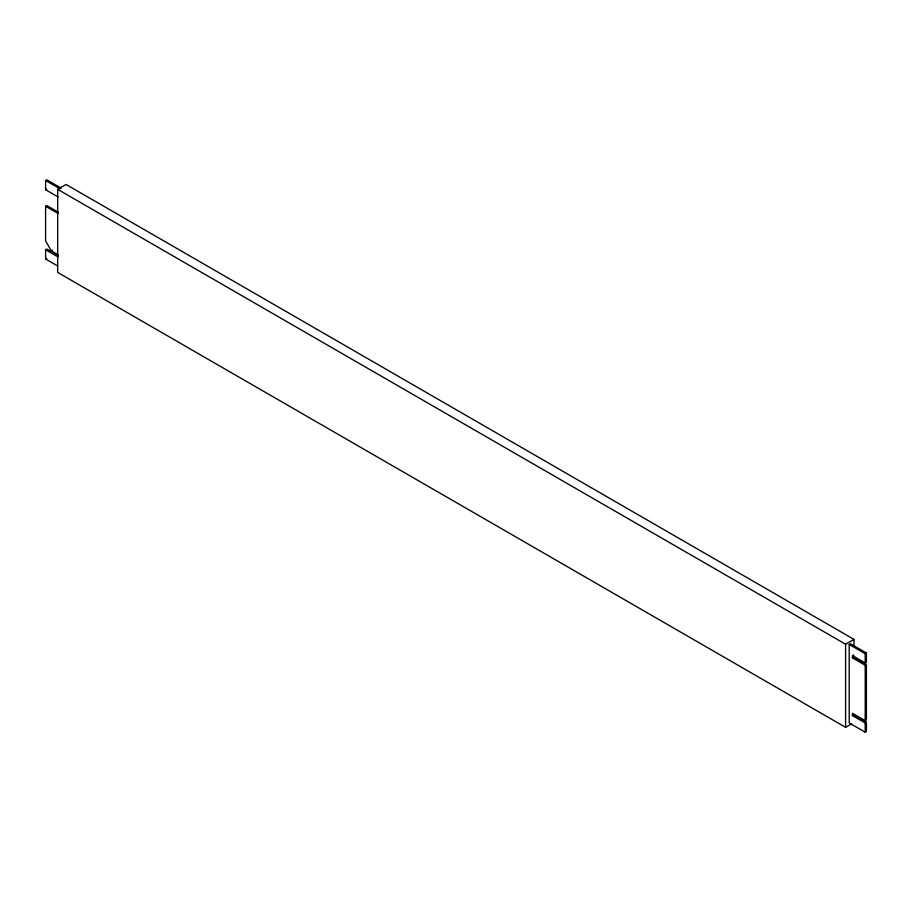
<?xml version="1.0" encoding="UTF-8"?>
<svg xmlns="http://www.w3.org/2000/svg" width="912" height="912" viewBox="0 0 912 912"><rect width="100%" height="100%" fill="white"/><g stroke="black" fill="none" stroke-linecap="round" stroke-linejoin="round"><path stroke-width="1.37" d="M58.14 196.981L45.6 189.742L45.6 180.508L46.797 179.812L61.264 188.168M45.6 189.742L46.797 189.046M851.603 723.877L845.606 727.331L57.673 272.426L57.673 189.331L66.074 184.475L854.008 639.392L854.008 646.437M58.14 254.79L51.254 250.811L45.6 240.871L45.6 206.272L46.797 205.576L58.197 212.154M57.661 265.951L45.6 258.997L45.6 249.763L46.797 249.067L58.197 255.645M51.254 250.811L52.451 250.116M45.6 258.997L46.797 258.301M57.673 189.331L845.606 644.237L854.008 639.392M849.209 644.465L850.406 643.781L866.4 653.003L866.4 662.237L865.203 662.933L852.412 655.546L852.412 657.86L865.203 665.247L866.4 664.552L866.4 719.944L865.203 720.64L852.412 713.252L852.412 715.567L865.203 722.954L866.4 722.258L866.4 731.492L865.203 732.188L849.209 722.954L849.209 644.465L865.203 653.699L866.4 653.003M852.412 657.86L853.609 657.164L866.4 664.552M852.412 715.567L853.609 714.871L866.4 722.258M45.6 180.508L60.067 188.864M45.6 206.272L58.14 213.511M45.6 249.763L58.14 257.002M865.203 653.699L865.203 662.933M865.203 665.247L865.203 720.64M865.203 722.954L865.203 732.188M853.609 654.85L853.609 657.164M845.606 644.237L845.606 727.331"/></g></svg>
